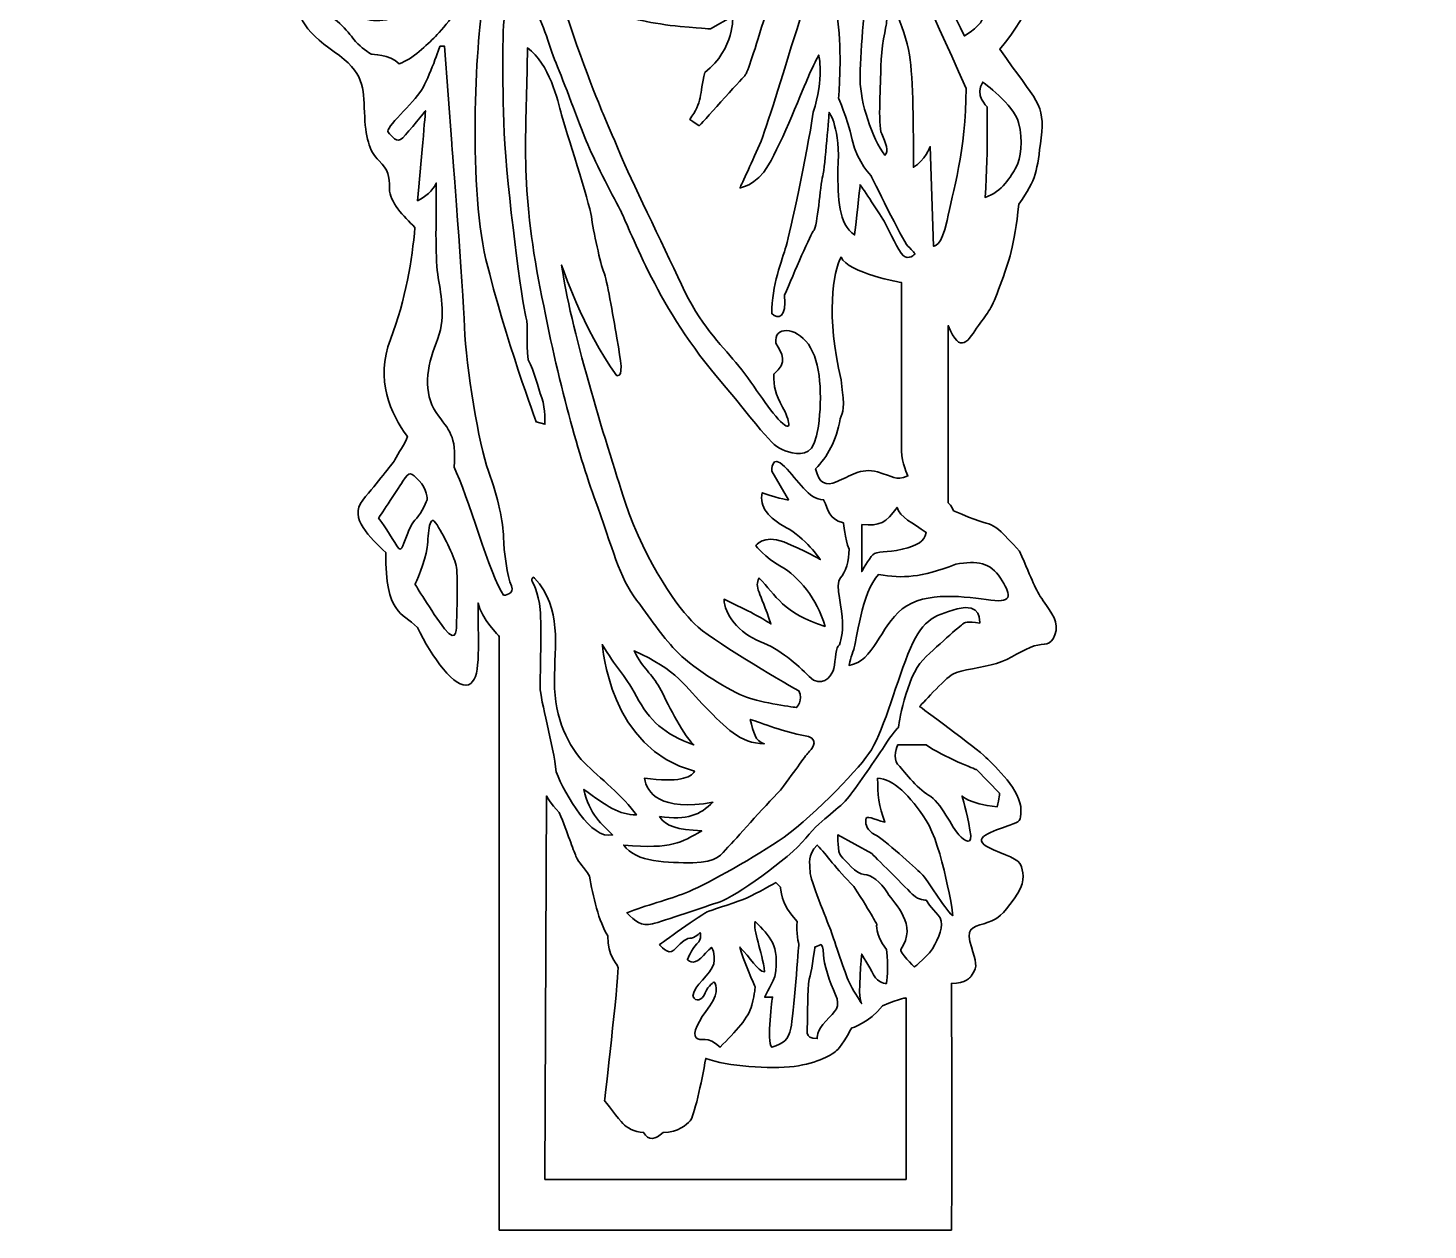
# Model space of a CAD drawing. Header units: millimetres. Extents: x 256 to 869, y -289 to -8.
# Drawn here: x 692.7 to 869, y -286.3 to -134.9 of the extents above; entities that cross this region are included whole.
import ezdxf

# ---------------------------------------------------------------- set-up
doc = ezdxf.new("R2010")
doc.units = ezdxf.units.MM
doc.header["$MEASUREMENT"] = 0
doc.layers.add('Capa 1', color=7, linetype='Continuous', lineweight=0)

# ---------------------------------------------------------------- blocks, each defined once
blk = doc.blocks.new('Block_1')
at = {"layer": 'Capa 1', "color": 22, "lineweight": 35, "true_color": 0xe52421}
for points, knots in [([(735.38, -114.56), (735.38, -114.56), (726.76, -126.72), (726.42, -129.79), (726.09, -132.86), (727.49, -135.34), (731.3, -137.94), (735.11, -140.55), (734.98, -142.42), (735.11, -145.56), (735.24, -148.7), (735.68, -150.4), (736.91, -151.64), (738.15, -152.88), (738.25, -153.51), (738.25, -155.18), (738.25, -156.85), (740.06, -158.66), (741.46, -160.06), (741.12, -164.07), (740.32, -169.08), (738.38, -174.16), (736.45, -179.24), (738.38, -183.51), (740.52, -186.39), (740.26, -187.25), (739.32, -188.59), (738.92, -189.33), (738.52, -190.06), (736.78, -192.07), (734.91, -194.4), (733.04, -196.74), (735.88, -199.12), (737.78, -201.02), (737.78, -208.9), (739.82, -208.47), (741.79, -210.44), (743.53, -214.18), (746.6, -218.33), (748.21, -217.66), (749.81, -216.99), (749.41, -213.38), (749.41, -207.37), (749.81, -209.31), (752.08, -211.58), (752.08, -211.58), (752.08, -211.58), (752.08, -286.35), (752.08, -286.35), (752.08, -286.35), (809.01, -286.35), (809.01, -286.35), (809.01, -286.35), (809.15, -277.33), (809.01, -255.28), (810.88, -255.28), (811.42, -254.47), (811.42, -254.47), (811.42, -254.47), (811.42, -254.47), (811.89, -253.74), (812.35, -253), (811.89, -251.94), (811.35, -250), (810.82, -248.06), (812.22, -248.13), (813.62, -247.59), (815.03, -247.06), (815.36, -246.72), (816.9, -244.65), (818.43, -242.58), (818.03, -241.65), (817.83, -240.58), (817.63, -239.51), (815.76, -239.24), (813.49, -238.04), (811.22, -236.83), (815.09, -235.83), (816.36, -235.36), (817.63, -234.9), (817.77, -234.83), (817.77, -233.49), (817.77, -230.95), (814.56, -228.01), (813.36, -226.81), (812.15, -225.61), (805, -220.4), (805, -220.4), (805, -220.4), (808.21, -216.86), (809.21, -216.32), (810.21, -215.79), (812.95, -215.52), (814.69, -214.98), (816.43, -214.45), (818.1, -213.18), (819.44, -212.78), (820.77, -212.38), (821.44, -212.91), (822.04, -211.38), (822.64, -209.84), (821.64, -208.64), (820.57, -207.1), (819.5, -205.56), (819.3, -204.69), (817.57, -200.82), (813.22, -196.08), (815.23, -198.48), (809.28, -195.74), (809.15, -195.21), (808.61, -194.74), (808.61, -194.74), (808.61, -194.74), (808.61, -193.54), (808.61, -172.42), (810.15, -176.3), (811.15, -174.23), (812.42, -172.42), (813.69, -170.62), (814.02, -170.48), (815.16, -167.34), (816.3, -164.2), (816.9, -162.6), (817.5, -157.12), (819.77, -153.91), (819.77, -153.04), (820.3, -148.77), (820.84, -144.49), (819.77, -144.29), (815.09, -137.61), (823.11, -128.12), (820.71, -119.77), (820.44, -118.3), (820.17, -116.83), (819.3, -114.56), (819.3, -114.56), (819.3, -114.56), (869.02, -114.56), (869.02, -114.56), (869.02, -114.56), (869.02, -56.22), (869.02, -56.22), (869.02, -56.22), (849.57, -56.22), (849.57, -56.22), (849.57, -56.22), (850.37, -54.22), (852.71, -51.26), (860.8, -50.37), (861.93, -47), (862.8, -45.47), (863.24, -45.03), (864.91, -44.76), (865.81, -44.46), (866.71, -44.16), (866.34, -43.33), (864.94, -41.46), (862.97, -39.48), (860.46, -41.46), (860.46, -41.46), (860.46, -41.46), (859.46, -41.46), (858.19, -41.59), (857.52, -41.32), (857.39, -41.46), (855.12, -41.26), (857.19, -39.79), (857.76, -38.62), (858.19, -36.99), (857.92, -36.13), (855.79, -36.65), (854.52, -36.99), (853.25, -37.33), (850.91, -38.05), (848.1, -39.05), (845.29, -40.05), (844.83, -41.46), (843.76, -43.13), (842.69, -44.8), (842.96, -45.26), (842.96, -45.26), (842.96, -45.26), (842.96, -45.26), (842.29, -47.2), (841.49, -47.6), (841.22, -48.27), (841.22, -48.27), (841.22, -48.27), (838.75, -48.54), (836.27, -49.14), (833.8, -49.74), (833.2, -51.88), (833.2, -52.61), (833.2, -53.35), (833, -55.82), (833, -55.82), (833, -55.82), (832.43, -56.39), (831.8, -57.02), (825.25, -56.82), (809.95, -56.89), (809.95, -56.89), (809.95, -56.89), (809.45, -11), (809.45, -11), (809.45, -11), (753.02, -11), (753.02, -11), (753.02, -11), (753.02, -16.12), (753.02, -16.12), (753.02, -16.12), (752.92, -38.45), (752.92, -38.45), (752.92, -38.45), (752.92, -57.36), (752.92, -57.36), (752.92, -57.36), (748.74, -57.63), (736.81, -57.36), (734.28, -56.02), (733.97, -56.41), (731.85, -56.41), (730.7, -54.45), (729.7, -54.25), (727.73, -53.68), (726.52, -51.65), (725.25, -50.68), (723.62, -50.28), (720.81, -46.13), (719.14, -44.4), (716.94, -42.49), (715.73, -39.52), (714.16, -37.25), (713.39, -36.48), (712.63, -35.71), (704.47, -30.53), (704.07, -33.1), (703.67, -35.68), (707.48, -37.75), (708.28, -38.55), (707.51, -38.35), (705.64, -38.48), (704.51, -38.38), (703.91, -37.25), (703.14, -37.01), (701.33, -35.97), (699.53, -34.93), (699.6, -36.48), (699.6, -36.48), (699.6, -36.48), (699.4, -36.68), (697.83, -36.21), (696.26, -35.74), (695.45, -36.04), (695.52, -36.41), (695.59, -36.78), (695.45, -36.91), (695.72, -37.91), (695.99, -38.92), (697.54, -39.84), (698.53, -40.82), (699.51, -41.81), (699.3, -42.46), (700.03, -44.4), (700.77, -46.33), (703.3, -47.3), (705.91, -47.5), (708.12, -48.71), (709.32, -48.34), (710.72, -49.01), (712.12, -49.67), (712.12, -52.45), (712.12, -52.45), (712.12, -52.45), (712.12, -56.22), (712.12, -56.22), (712.12, -56.22), (692.75, -56.22), (692.75, -56.22), (692.75, -56.22), (692.75, -114.56), (692.75, -114.56)], [0, 0, 0, 0, 1, 1, 1, 2, 2, 2, 3, 3, 3, 4, 4, 4, 5, 5, 5, 6, 6, 6, 7, 7, 7, 8, 8, 8, 9, 9, 9, 10, 10, 10, 11, 11, 11, 12, 12, 12, 13, 13, 13, 14, 14, 14, 15, 15, 15, 16, 16, 16, 17, 17, 17, 18, 18, 18, 19, 19, 19, 20, 20, 20, 21, 21, 21, 22, 22, 22, 23, 23, 23, 24, 24, 24, 25, 25, 25, 26, 26, 26, 27, 27, 27, 28, 28, 28, 29, 29, 29, 30, 30, 30, 31, 31, 31, 32, 32, 32, 33, 33, 33, 34, 34, 34, 35, 35, 35, 36, 36, 36, 37, 37, 37, 38, 38, 38, 39, 39, 39, 40, 40, 40, 41, 41, 41, 42, 42, 42, 43, 43, 43, 44, 44, 44, 45, 45, 45, 46, 46, 46, 47, 47, 47, 48, 48, 48, 49, 49, 49, 50, 50, 50, 51, 51, 51, 52, 52, 52, 53, 53, 53, 54, 54, 54, 55, 55, 55, 56, 56, 56, 57, 57, 57, 58, 58, 58, 59, 59, 59, 60, 60, 60, 61, 61, 61, 62, 62, 62, 63, 63, 63, 64, 64, 64, 65, 65, 65, 66, 66, 66, 67, 67, 67, 68, 68, 68, 69, 69, 69, 70, 70, 70, 71, 71, 71, 72, 72, 72, 73, 73, 73, 74, 74, 74, 75, 75, 75, 76, 76, 76, 77, 77, 77, 78, 78, 78, 79, 79, 79, 80, 80, 80, 81, 81, 81, 82, 82, 82, 83, 83, 83, 84, 84, 84, 85, 85, 85, 86, 86, 86, 87, 87, 87, 88, 88, 88, 89, 89, 89, 90, 90, 90, 91, 91, 91, 92, 92, 92, 93, 93, 93, 94, 94, 94, 94]), ([(818.97, -125.21), (818.57, -125.61), (818.27, -126.42), (818.27, -126.42), (813.96, -125.41), (812.75, -126.12), (809.65, -126.12), (812.25, -130.03), (813.05, -133.53), (813.05, -133.53), (813.05, -133.53), (812.8, -134.69), (810.65, -135.94), (809.45, -133.43), (807.24, -129.12), (803.63, -123.11), (803.63, -127.52), (805.64, -130.73), (810.85, -142.55), (810.85, -150.37), (809.15, -155.78), (808.46, -159.19), (807.78, -162.6), (806.74, -162.4), (806.74, -162.4), (806.74, -162.4), (806.34, -149.87), (806.34, -149.87), (806.34, -149.87), (805.64, -151.67), (804.23, -152.48), (804.23, -149.37), (804.23, -142.25), (803.83, -138.94), (803.43, -135.64), (801.03, -130.43), (801.03, -130.43), (801.03, -130.43), (800.83, -134.43), (800.83, -134.43), (800.83, -134.43), (800.13, -137.64), (800.13, -139.75), (800.13, -141.85), (799.72, -147.06), (800.23, -148.27), (800.73, -149.47), (801.18, -150.42), (800.63, -150.97), (799.02, -148.87), (797.52, -144.26), (797.52, -141.45), (797.52, -138.64), (798.02, -131.83), (798.52, -129.62), (799.02, -127.42), (798.52, -120.5), (798.82, -118), (799.12, -115.49), (800.33, -112.08), (800.83, -110.18), (801.33, -108.28), (801.73, -102.06), (801.73, -102.06), (801.73, -102.06), (802.03, -88.03), (802.03, -81.81), (802.03, -75.6), (804.44, -71.29), (806, -68.38), (807.56, -65.48), (810.35, -65.88), (810.35, -65.88), (810.35, -65.88), (810.35, -65.88), (809.45, -67.28), (808.54, -68.68), (807.64, -72.39), (806.54, -75), (805.44, -77.61), (804.94, -82.02), (804.54, -84.22), (804.13, -86.43), (803.63, -116.39), (803.63, -118.7), (803.63, -121), (807.54, -122.41), (807.54, -122.41), (807.54, -122.41), (814.36, -122.41), (814.36, -122.41), (814.36, -122.41), (816.56, -123.11), (818.27, -123.51), (819.97, -123.91), (819.37, -124.81), (818.97, -125.21)], [0, 0, 0, 0, 1, 1, 1, 2, 2, 2, 3, 3, 3, 4, 4, 4, 5, 5, 5, 6, 6, 6, 7, 7, 7, 8, 8, 8, 9, 9, 9, 10, 10, 10, 11, 11, 11, 12, 12, 12, 13, 13, 13, 14, 14, 14, 15, 15, 15, 16, 16, 16, 17, 17, 17, 18, 18, 18, 19, 19, 19, 20, 20, 20, 21, 21, 21, 22, 22, 22, 23, 23, 23, 24, 24, 24, 25, 25, 25, 26, 26, 26, 27, 27, 27, 28, 28, 28, 29, 29, 29, 30, 30, 30, 31, 31, 31, 32, 32, 32, 32]), ([(735.98, -138.24), (735.98, -138.24), (734.98, -137.64), (734.28, -136.94), (733.57, -136.24), (732.47, -134.33), (730.17, -133.03), (727.66, -131.03), (731.47, -131.73), (733.07, -132.83), (734.68, -133.93), (736.88, -134.43), (739.09, -133.53), (741.29, -132.63), (742.69, -133.13), (745.9, -129.52), (749.11, -125.92), (749.41, -123.11), (750.71, -119.05), (752.02, -114.99), (754.92, -110.18), (754.92, -110.18), (754.92, -110.18), (759.43, -107.97), (760.33, -107.57), (761.24, -107.17), (769.86, -103.06), (771.96, -102.06), (774.07, -101.06), (780.91, -96.38), (783.79, -94.64), (786.66, -92.91), (789.4, -88.93), (789.4, -88.93), (789.4, -88.93), (789.57, -87.73), (789.57, -86.43), (789.57, -85.12), (789.2, -82.92), (789.57, -81.71), (789.94, -80.51), (792.21, -74.7), (792.21, -74.7), (792.21, -74.7), (793.78, -75), (793.78, -75), (793.78, -75), (793.21, -81.91), (792.81, -84.92), (792.41, -87.93), (792.51, -101.86), (792.51, -105.23), (792.51, -108.6), (793.71, -118.5), (793.41, -121.2), (793.11, -123.91), (794.41, -130.83), (794.81, -134.84), (795.21, -138.84), (794.81, -143.76), (794.81, -143.76), (794.81, -143.76), (795.82, -146.06), (796.52, -149.02), (797.22, -151.97), (798.92, -153.58), (798.92, -153.58), (798.92, -153.58), (802.88, -161.75), (803.53, -162.4), (804.19, -163.05), (804.44, -163.4), (804.44, -163.4), (804.44, -163.4), (803.58, -164.25), (802.93, -163.6), (802.28, -162.95), (801.33, -160.69), (800.53, -159.29), (799.72, -157.89), (797.52, -154.68), (797.52, -154.68), (797.52, -154.68), (797.22, -157.49), (796.82, -161), (794.81, -159.69), (794.71, -156.38), (794.71, -152.78), (795.11, -147.56), (793.61, -145.56), (793.61, -145.56), (793.61, -145.56), (793.11, -152.38), (792.81, -153.58), (792.51, -154.78), (792.11, -159.99), (791.71, -160.39), (791.31, -160.79), (789.2, -165.81), (788, -168.61), (788.3, -171.42), (787.2, -171.72), (786.39, -170.92), (786.39, -167.31), (787.7, -164.2), (788.2, -162.4), (788.7, -160.6), (790.8, -151.07), (791.61, -145.56), (793.01, -141.25), (792.31, -138.34), (792.31, -138.34), (792.31, -138.34), (791.51, -139.85), (791, -141.05), (790.5, -142.25), (787.6, -149.47), (785.99, -152.18), (784.39, -154.88), (782.38, -155.08), (782.38, -155.08), (782.38, -155.08), (783.79, -152.07), (784.84, -149.67), (785.88, -147.26), (787.6, -141.15), (789.57, -135.04), (791.54, -128.92), (791.81, -125.92), (791.51, -120.9), (790.3, -122.51), (786.9, -129.12), (785.59, -133.33), (784.29, -137.54), (783.34, -140.6), (782.99, -140.95), (782.64, -141.3), (777.27, -147.26), (777.27, -147.26), (777.27, -147.26), (777.27, -147.26), (776.07, -146.46), (777.67, -144.26), (777.27, -143.35), (777.97, -140.55), (781.78, -137.54), (781.48, -133.43), (781.48, -133.43), (781.48, -133.43), (778.68, -135.04), (778.68, -135.04), (778.68, -135.04), (778.18, -135.04), (774.87, -134.74), (771.56, -134.43), (767.9, -133.68), (767.25, -133.03), (766.6, -132.38), (764.64, -128.52), (763.74, -127.12), (762.84, -125.71), (762.34, -124.51), (762.34, -124.51), (762.34, -124.51), (763.59, -124.06), (763.59, -124.06), (763.59, -124.06), (764.74, -125.21), (766.05, -127.02), (767.35, -128.82), (770.96, -130.02), (772.86, -130.02), (774.77, -130.02), (777.57, -130.73), (777.57, -130.73), (777.57, -130.73), (779.33, -130.48), (780.68, -129.12), (782.03, -127.77), (784.09, -125.71), (784.84, -123.91), (785.58, -122.11), (788.1, -116.99), (788.7, -115.29), (789.3, -113.59), (790.3, -109.38), (790.3, -108.07), (790.3, -106.77), (789.45, -105.12), (789, -105.57), (788.55, -106.02), (787.7, -108.58), (787.7, -108.58), (787.7, -108.58), (786.79, -108.88), (786.49, -107.57), (786.19, -106.27), (787.1, -102.66), (788.5, -100.86), (789.9, -99.05), (789.57, -97.25), (789.57, -97.45), (789.57, -97.65), (787.7, -98.75), (787.7, -98.75), (787.7, -98.75), (788, -97.55), (788, -96.65), (788, -95.75), (789.1, -92.71), (789.1, -92.71), (789.1, -92.71), (786.49, -95.65), (785.59, -96.55), (784.69, -97.45), (782.79, -98.55), (779.64, -100.36), (776.49, -102.16), (774.77, -104.57), (774.77, -104.57), (774.77, -104.57), (770.33, -106.75), (766.25, -107.97), (762.16, -109.2), (768.75, -108.33), (771.11, -108.33), (770.46, -110.38), (767.75, -111.68), (765.15, -111.48), (762.54, -111.28), (761.34, -110.28), (760.74, -110.88), (767.45, -116.39), (770.66, -114.49), (774.37, -113.79), (773.87, -115.99), (773.01, -116.84), (771.96, -117.9), (770.91, -118.95), (769.76, -119.5), (769.76, -119.5), (769.76, -119.5), (768.15, -118.3), (766.89, -117.8), (765.62, -117.3), (763.39, -115.64), (762.64, -114.89), (761.89, -114.14), (759.03, -112.48), (759.03, -112.48), (759.03, -112.48), (757.03, -113.19), (755.12, -115.09), (753.22, -116.99), (751.92, -121.4), (750.51, -125.11), (749.51, -126.92), (748.91, -127.62), (748.31, -129.72), (747.71, -131.83), (745.15, -134.89), (744.05, -135.99), (742.95, -137.09), (741.19, -138.84), (739.49, -139.45), (738.28, -138.24), (735.98, -138.24), (735.98, -138.24)], [0, 0, 0, 0, 1, 1, 1, 2, 2, 2, 3, 3, 3, 4, 4, 4, 5, 5, 5, 6, 6, 6, 7, 7, 7, 8, 8, 8, 9, 9, 9, 10, 10, 10, 11, 11, 11, 12, 12, 12, 13, 13, 13, 14, 14, 14, 15, 15, 15, 16, 16, 16, 17, 17, 17, 18, 18, 18, 19, 19, 19, 20, 20, 20, 21, 21, 21, 22, 22, 22, 23, 23, 23, 24, 24, 24, 25, 25, 25, 26, 26, 26, 27, 27, 27, 28, 28, 28, 29, 29, 29, 30, 30, 30, 31, 31, 31, 32, 32, 32, 33, 33, 33, 34, 34, 34, 35, 35, 35, 36, 36, 36, 37, 37, 37, 38, 38, 38, 39, 39, 39, 40, 40, 40, 41, 41, 41, 42, 42, 42, 43, 43, 43, 44, 44, 44, 45, 45, 45, 46, 46, 46, 47, 47, 47, 48, 48, 48, 49, 49, 49, 50, 50, 50, 51, 51, 51, 52, 52, 52, 53, 53, 53, 54, 54, 54, 55, 55, 55, 56, 56, 56, 57, 57, 57, 58, 58, 58, 59, 59, 59, 60, 60, 60, 61, 61, 61, 62, 62, 62, 63, 63, 63, 64, 64, 64, 65, 65, 65, 66, 66, 66, 67, 67, 67, 68, 68, 68, 69, 69, 69, 70, 70, 70, 71, 71, 71, 72, 72, 72, 73, 73, 73, 74, 74, 74, 75, 75, 75, 76, 76, 76, 77, 77, 77, 78, 78, 78, 79, 79, 79, 80, 80, 80, 81, 81, 81, 82, 82, 82, 83, 83, 83, 84, 84, 84, 85, 85, 85, 86, 86, 86, 87, 87, 87, 88, 88, 88, 89, 89, 89, 89]), ([(787.75, -182.69), (786.85, -181.04), (786.64, -180.14), (786.64, -178.54), (788.45, -177.03), (787.7, -176.03), (786.9, -174.63), (786.64, -172.47), (789.4, -172.52), (791, -174.78), (792.61, -177.03), (792.76, -181.39), (792.26, -185.1), (791.76, -188.81), (790.45, -188.66), (788.95, -188.46), (786.24, -187.66), (786.9, -187.71), (779.33, -178.69), (771.76, -169.66), (768.4, -159.89), (767.3, -157.84), (766.2, -155.78), (763.94, -151.42), (763.04, -149.17), (762.14, -146.91), (760.18, -141.65), (759.23, -139.35), (758.28, -137.04), (757.53, -133.78), (756.02, -131.58), (754.22, -123.06), (755.12, -119.35), (755.82, -118), (756.53, -116.64), (756.98, -118.15), (756.98, -118.3), (756.98, -118.3), (757.68, -121.71), (758.08, -123.26), (758.48, -124.81), (758.08, -123.86), (759.58, -129.82), (761.09, -135.79), (764.59, -144.41), (765.15, -145.76), (765.7, -147.11), (766.25, -148.22), (767.35, -150.92), (768.45, -153.63), (772.66, -162.15), (775.02, -167.26), (777.37, -172.37), (779.93, -174.73), (781.88, -177.08), (783.84, -179.44), (785.97, -182.97), (787.5, -184.5), (789.03, -186.03), (788.65, -184.35), (787.75, -182.69)], [0, 0, 0, 0, 1, 1, 1, 2, 2, 2, 3, 3, 3, 4, 4, 4, 5, 5, 5, 6, 6, 6, 7, 7, 7, 8, 8, 8, 9, 9, 9, 10, 10, 10, 11, 11, 11, 12, 12, 12, 13, 13, 13, 14, 14, 14, 15, 15, 15, 16, 16, 16, 17, 17, 17, 18, 18, 18, 19, 19, 19, 20, 20, 20, 20]), ([(752.72, -148.17), (753.02, -155.18), (755.02, -170.02), (755.42, -171.3), (755.82, -172.59), (755.42, -174.33), (755.72, -176.73), (756.53, -178.23), (756.93, -180.14), (757.43, -181.54), (757.93, -182.95), (757.83, -184.85), (757.83, -184.85), (757.83, -184.85), (756.73, -184.55), (756.73, -184.55), (756.73, -184.55), (752.82, -174.02), (750.41, -164.1), (748.01, -154.18), (749.31, -134.94), (750.11, -131.33), (750.91, -127.72), (751.82, -125.71), (751.82, -125.71), (754.82, -125.01), (753.42, -129.92), (752.92, -132.13), (752.42, -134.33), (752.42, -141.15), (752.72, -148.17)], [0, 0, 0, 0, 1, 1, 1, 2, 2, 2, 3, 3, 3, 4, 4, 4, 5, 5, 5, 6, 6, 6, 7, 7, 7, 8, 8, 8, 9, 9, 9, 10, 10, 10, 10]), ([(752.62, -206.4), (751.01, -204.09), (748.01, -193.57), (746.4, -190.26), (746.7, -186.15), (745.8, -185.75), (744.14, -183.35), (742.48, -180.94), (742.89, -177.63), (744.14, -174.63), (745.39, -171.62), (744.8, -168.71), (744.4, -166.41), (744, -164.1), (744.14, -160.09), (744.14, -154.48), (743.69, -155.48), (742.79, -156.18), (741.79, -156.69), (742.22, -152.26), (742.79, -145.36), (742.79, -145.36), (742.79, -145.36), (740.71, -147.99), (739.94, -148.77), (739.16, -149.54), (738.54, -148.52), (738.08, -148.07), (737.63, -147.61), (741.29, -144.36), (742.29, -142.75), (743.3, -141.15), (744.6, -137.24), (744.6, -137.24), (744.6, -137.24), (745.2, -137.24), (745.2, -137.24), (745.2, -137.24), (746.1, -149.47), (746.1, -149.47), (746.1, -149.47), (747.51, -167.61), (747.71, -172.62), (747.91, -177.63), (749.51, -187.46), (750.71, -190.76), (751.92, -194.07), (752.62, -197.28), (752.62, -199.08), (752.62, -200.89), (753.12, -204.09), (753.62, -205.2), (754.12, -206.3), (752.62, -206.4), (752.62, -206.4)], [0, 0, 0, 0, 1, 1, 1, 2, 2, 2, 3, 3, 3, 4, 4, 4, 5, 5, 5, 6, 6, 6, 7, 7, 7, 8, 8, 8, 9, 9, 9, 10, 10, 10, 11, 11, 11, 12, 12, 12, 13, 13, 13, 14, 14, 14, 15, 15, 15, 16, 16, 16, 17, 17, 17, 18, 18, 18, 18]), ([(756.83, -165.51), (754.62, -153.38), (755.62, -146.26), (755.62, -137.44), (758.43, -139.45), (759.43, -144.06), (759.93, -145.86), (760.43, -147.66), (763.44, -156.99), (763.68, -158.69), (763.91, -160.39), (764.84, -164.8), (765.25, -165.71), (765.65, -166.61), (766.35, -170.92), (766.89, -174.02), (767.42, -177.13), (767.75, -178.74), (766.89, -178.74), (762.61, -172.92), (759.93, -164.8), (759.93, -164.8), (760.94, -172.32), (765.35, -186.75), (767.95, -194.67), (770.56, -202.59), (774.77, -208.1), (776.67, -210.01), (778.58, -211.91), (787.3, -217.02), (789.8, -218.43), (790.4, -219.63), (789.5, -220.53), (789.5, -220.53), (789.5, -220.53), (785.09, -219.93), (783.19, -219.23), (781.28, -218.53), (776.67, -215.72), (774.67, -213.72), (772.66, -211.71), (771.56, -209.91), (769.36, -207), (767.15, -204.09), (766.45, -200.69), (764.04, -194.07), (761.64, -187.46), (759.03, -177.63), (756.83, -165.51)], [0, 0, 0, 0, 1, 1, 1, 2, 2, 2, 3, 3, 3, 4, 4, 4, 5, 5, 5, 6, 6, 6, 7, 7, 7, 8, 8, 8, 9, 9, 9, 10, 10, 10, 11, 11, 11, 12, 12, 12, 13, 13, 13, 14, 14, 14, 15, 15, 15, 16, 16, 16, 16]), ([(817.46, -146.86), (818.07, -149.17), (817.77, -151.37), (817.16, -152.48), (816.56, -153.58), (815.36, -155.58), (813.26, -156.28), (813.66, -149.67), (813.5, -144.86), (813.5, -144.86), (813.5, -144.86), (811.85, -143.35), (812.95, -141.75), (812.95, -141.75), (816.86, -144.56), (817.46, -146.86)], [0, 0, 0, 0, 1, 1, 1, 2, 2, 2, 3, 3, 3, 4, 4, 4, 5, 5, 5, 5]), ([(794.61, -192.07), (793.11, -192.67), (792.41, -192.37), (791.91, -190.46), (793.41, -188.96), (794.51, -186.95), (795.01, -184.15), (795.41, -183.15), (795.62, -183.15), (795.11, -179.24), (793.21, -171.32), (794.11, -165.61), (795.11, -163.8), (796.02, -165.81), (802.73, -167.01), (802.73, -167.01), (802.73, -167.01), (802.73, -186.85), (802.73, -188.26), (802.73, -189.66), (803.53, -191.36), (803.53, -191.36), (801.83, -191.97), (801.83, -191.46), (799.72, -190.86), (797.62, -190.26), (796.12, -191.46), (794.61, -192.07)], [0, 0, 0, 0, 1, 1, 1, 2, 2, 2, 3, 3, 3, 4, 4, 4, 5, 5, 5, 6, 6, 6, 7, 7, 7, 8, 8, 8, 9, 9, 9, 9]), ([(795.31, -209.71), (795.31, -211.01), (795.15, -212.43), (794.77, -212.81), (794.39, -213.19), (794.41, -215.22), (794.11, -215.92), (793.81, -216.62), (792.66, -218.18), (791.1, -216.62), (789.55, -215.07), (787.5, -213.21), (784.89, -212.21), (782.28, -211.21), (780.38, -208.7), (780.38, -206.9), (783.79, -208.5), (784.89, -209.1), (786.29, -210.01), (784.89, -205.8), (784.19, -205.46), (784.79, -204.22), (786.93, -206.36), (787.8, -208.7), (793.11, -210.31), (792.11, -206.8), (789.7, -203.99), (787.6, -202.79), (785.49, -201.59), (784.39, -200.16), (784.39, -200.16), (784.39, -200.16), (785.29, -198.68), (787.9, -199.68), (790.5, -200.69), (792.51, -201.89), (792.51, -201.89), (792.51, -201.89), (790.5, -199.08), (788.25, -197.88), (785.99, -196.68), (784.79, -195.27), (785.19, -193.47), (787.7, -194.37), (788.5, -194.37), (788.5, -194.37), (788.5, -194.37), (786.39, -190.76), (786.39, -190.76), (786.39, -190.76), (786.29, -188.46), (788, -190.16), (789.7, -191.87), (791, -194.37), (792.91, -194.37), (793.66, -195.82), (793.41, -196.68), (795.41, -197.28), (795.41, -197.28), (795.62, -199.28), (796.12, -200.59), (796.12, -201.99), (795.7, -203.54), (795.01, -204.22), (794.33, -204.91), (795.31, -208.4), (795.31, -209.71)], [0, 0, 0, 0, 1, 1, 1, 2, 2, 2, 3, 3, 3, 4, 4, 4, 5, 5, 5, 6, 6, 6, 7, 7, 7, 8, 8, 8, 9, 9, 9, 10, 10, 10, 11, 11, 11, 12, 12, 12, 13, 13, 13, 14, 14, 14, 15, 15, 15, 16, 16, 16, 17, 17, 17, 18, 18, 18, 19, 19, 19, 20, 20, 20, 21, 21, 21, 22, 22, 22, 22]), ([(739.19, -200.16), (738.59, -199.13), (737.18, -196.98), (736.88, -196.68), (736.88, -196.68), (739.09, -193.37), (739.94, -192.02), (740.79, -190.66), (740.99, -190.96), (741.99, -191.97), (743, -192.97), (743, -194.37), (743, -194.37), (743, -194.37), (742.34, -196.02), (741.69, -196.68), (741.04, -197.33), (740.89, -197.78), (740.39, -198.98), (739.89, -200.18), (739.79, -201.19), (739.19, -200.16)], [0, 0, 0, 0, 1, 1, 1, 2, 2, 2, 3, 3, 3, 4, 4, 4, 5, 5, 5, 6, 6, 6, 7, 7, 7, 7]), ([(797.72, -197.48), (800.03, -197.68), (800.73, -197.28), (802.18, -195.32), (802.53, -196.58), (804.13, -197.28), (805.84, -198.48), (805.54, -199.68), (804.84, -200.08), (802.83, -200.59), (800.83, -201.09), (799.62, -200.79), (799.12, -201.29), (798.62, -201.79), (797.72, -203.41), (797.72, -203.41), (797.72, -203.41), (797.72, -197.48), (797.72, -197.48)], [0, 0, 0, 0, 1, 1, 1, 2, 2, 2, 3, 3, 3, 4, 4, 4, 5, 5, 5, 6, 6, 6, 6]), ([(745.2, -210.61), (743.5, -208.4), (741.49, -205), (741.49, -205), (741.49, -205), (742.79, -202.19), (743, -200.38), (743.2, -198.58), (743.2, -195.77), (744.25, -197.53), (745.3, -199.28), (746.5, -201.59), (746.7, -202.89), (746.9, -204.19), (746.7, -210.11), (746.7, -210.11), (746.7, -210.11), (746.9, -212.81), (745.2, -210.61)], [0, 0, 0, 0, 1, 1, 1, 2, 2, 2, 3, 3, 3, 4, 4, 4, 5, 5, 5, 6, 6, 6, 6]), ([(809.55, -202.49), (812.25, -201.99), (813.95, -202.3), (815.18, -204.22), (816.41, -206.15), (816.96, -207.4), (813.96, -207), (810.95, -206.6), (805.74, -205.8), (802.83, -208.1), (799.92, -210.41), (799.32, -214.72), (796.12, -215.22), (796.12, -215.22), (796.42, -213.92), (796.72, -213.21), (797.02, -212.51), (797.72, -205.9), (799.82, -203.79), (803.03, -204.29), (805.04, -204.19), (809.55, -202.49)], [0, 0, 0, 0, 1, 1, 1, 2, 2, 2, 3, 3, 3, 4, 4, 4, 5, 5, 5, 6, 6, 6, 7, 7, 7, 7]), ([(757.23, -208.2), (757.03, -206), (756.19, -204.56), (756.19, -204.56), (756.19, -204.56), (756.21, -203.87), (756.53, -204.22), (760.03, -208.16), (759.03, -212.61), (759.03, -217.29), (759.03, -221.96), (760.85, -225.53), (762.77, -227.45), (764.69, -229.37), (767.75, -231.76), (769.36, -234.06), (767.15, -234.06), (765.65, -232.96), (762.74, -230.85), (763.34, -233.96), (765.15, -235.36), (766.35, -236.57), (763.64, -237.27), (760.43, -231.56), (759.23, -228.65), (758.93, -225.24), (757.23, -219.63), (757.23, -217.92), (757.23, -216.22), (757.43, -210.41), (757.23, -208.2)], [0, 0, 0, 0, 1, 1, 1, 2, 2, 2, 3, 3, 3, 4, 4, 4, 5, 5, 5, 6, 6, 6, 7, 7, 7, 8, 8, 8, 9, 9, 9, 10, 10, 10, 10]), ([(812.57, -209.91), (811.09, -209.61), (810.55, -209.91), (810.55, -209.91), (810.55, -209.91), (807.59, -212.36), (805.44, -214.52), (803.28, -216.67), (802.33, -223.04), (802.33, -223.04), (802.33, -223.04), (801.53, -223.84), (800.53, -225.44), (799.52, -227.05), (797.32, -230.15), (796.12, -231.76), (794.91, -233.36), (792.91, -234.26), (790.7, -236.97), (788.5, -239.67), (781.68, -244.39), (779.88, -244.99), (778.08, -245.59), (772.76, -247.44), (771.36, -247.79), (769.96, -248.14), (769.2, -247.44), (768.15, -246.39), (770.46, -245.49), (773.46, -244.69), (775.57, -243.88), (777.67, -243.08), (783.39, -239.87), (787.2, -237.37), (791, -234.86), (796.92, -228.75), (798.62, -226.34), (800.33, -223.94), (801.83, -218.13), (803.53, -213.82), (805.24, -209.51), (806.64, -209), (809.75, -208.1), (812.85, -207.2), (812.57, -209.91), (812.57, -209.91)], [0, 0, 0, 0, 1, 1, 1, 2, 2, 2, 3, 3, 3, 4, 4, 4, 5, 5, 5, 6, 6, 6, 7, 7, 7, 8, 8, 8, 9, 9, 9, 10, 10, 10, 11, 11, 11, 12, 12, 12, 13, 13, 13, 14, 14, 14, 15, 15, 15, 15]), ([(772.26, -234.26), (775.77, -234.76), (777.37, -234.06), (778.98, -232.46), (772.36, -233.66), (770.66, -231.26), (770.36, -229.45), (774.67, -229.95), (776.17, -229.45), (776.67, -228.55), (765.95, -225.84), (765.05, -212.61), (765.05, -212.61), (766.75, -215.52), (767.75, -216.12), (769.36, -219.13), (770.96, -222.13), (772.86, -223.94), (776.57, -225.24), (774.87, -223.54), (773.26, -219.83), (772.26, -218.03), (771.26, -216.22), (770.26, -215.72), (769.05, -213.41), (774.47, -215.72), (775.62, -218.08), (778.08, -220.53), (780.53, -222.99), (782.38, -225.09), (785.44, -225.09), (784.29, -224.74), (784.09, -223.74), (783.69, -222.03), (784.99, -222.44), (788.3, -223.74), (790.37, -224.04), (792.44, -224.34), (791.63, -225.56), (791.15, -226.04), (790.67, -226.52), (789.5, -228.25), (787.5, -230.95), (785.34, -233.11), (781.76, -237.24), (780.88, -238.12), (780, -239), (779.58, -240.08), (776.47, -240.08), (773.36, -240.08), (769.25, -240.08), (767.75, -237.87), (773.97, -238.37), (774.87, -237.57), (777.57, -236.07), (774.47, -235.87), (773.06, -235.57), (772.26, -234.26)], [0, 0, 0, 0, 1, 1, 1, 2, 2, 2, 3, 3, 3, 4, 4, 4, 5, 5, 5, 6, 6, 6, 7, 7, 7, 8, 8, 8, 9, 9, 9, 10, 10, 10, 11, 11, 11, 12, 12, 12, 13, 13, 13, 14, 14, 14, 15, 15, 15, 16, 16, 16, 17, 17, 17, 18, 18, 18, 19, 19, 19, 19]), ([(805.84, -225.24), (807.94, -226.74), (812.15, -228.35), (812.15, -228.35), (812.15, -228.35), (815.06, -231.31), (815.06, -231.31), (815.06, -231.31), (815.06, -231.96), (814.76, -233.06), (811.05, -232.63), (810.35, -231.66), (810.35, -231.66), (810.35, -231.66), (810.95, -233.76), (811.35, -235.97), (811.75, -238.17), (810.7, -237.32), (809.95, -236.57), (809.2, -235.82), (807.64, -232.36), (806.14, -231.56), (804.64, -230.76), (802.88, -228.3), (802.23, -227.65), (801.58, -227), (802.23, -225.24), (802.23, -225.24), (802.23, -225.24), (803.33, -225.24), (805.84, -225.24)], [0, 0, 0, 0, 1, 1, 1, 2, 2, 2, 3, 3, 3, 4, 4, 4, 5, 5, 5, 6, 6, 6, 7, 7, 7, 8, 8, 8, 9, 9, 9, 10, 10, 10, 10]), ([(809.15, -246.79), (807.99, -245.64), (806.09, -242.33), (805.24, -241.48), (804.39, -240.63), (800.53, -237.17), (799.42, -236.57), (798.32, -235.97), (798.22, -235.36), (798.22, -234.66), (798.22, -233.96), (799.22, -234.66), (800.63, -234.96), (799.82, -232.96), (799.72, -231.46), (799.72, -229.45), (801.65, -229.45), (803.83, -231.66), (805.84, -234.76), (807.84, -237.87), (809.36, -247), (809.15, -246.79)], [0, 0, 0, 0, 1, 1, 1, 2, 2, 2, 3, 3, 3, 4, 4, 4, 5, 5, 5, 6, 6, 6, 7, 7, 7, 7]), ([(803.33, -279.97), (803.33, -279.97), (757.83, -279.97), (757.83, -279.97), (757.83, -279.97), (758.03, -231.66), (758.03, -231.66), (758.03, -231.66), (758.48, -232.61), (759.63, -233.76), (760.74, -236.47), (761.34, -238.37), (761.74, -239.27), (762.14, -240.18), (762.74, -240.58), (763.44, -241.78), (763.84, -244.18), (764.64, -247.59), (765.75, -249.3), (765.75, -252), (766.75, -252.4), (767.05, -253.31), (767.05, -255.21), (765.35, -270.04), (765.35, -270.04), (765.35, -270.04), (767.2, -272.5), (767.65, -272.95), (768.1, -273.4), (769.05, -274.05), (770.26, -274.05), (770.86, -275.16), (771.77, -274.98), (772.7, -274.05), (774.67, -274.05), (775.67, -273.05), (776.12, -272.6), (776.57, -272.15), (777.57, -267.74), (778.08, -264.73), (780.78, -265.73), (786.19, -266.13), (789.2, -265.73), (792.21, -265.33), (794.08, -264.24), (794.69, -263.63), (795.3, -263.02), (796.42, -260.92), (796.42, -260.92), (796.42, -260.92), (798.72, -260.22), (800.33, -258.12), (802.73, -257.11), (803.33, -257.11), (803.33, -257.11), (803.33, -257.11), (803.33, -279.97), (803.33, -279.97)], [0, 0, 0, 0, 1, 1, 1, 2, 2, 2, 3, 3, 3, 4, 4, 4, 5, 5, 5, 6, 6, 6, 7, 7, 7, 8, 8, 8, 9, 9, 9, 10, 10, 10, 11, 11, 11, 12, 12, 12, 13, 13, 13, 14, 14, 14, 15, 15, 15, 16, 16, 16, 17, 17, 17, 18, 18, 18, 19, 19, 19, 19]), ([(800.83, -251), (801.13, -253.11), (800.83, -255.31), (800.83, -255.31), (800.83, -255.31), (799.82, -255.31), (799.22, -254.21), (798.62, -253.11), (797.72, -251.6), (797.72, -251.6), (797.72, -251.6), (797.16, -256.79), (797.66, -257.72), (797.7, -257.78), (797.72, -257.82), (797.72, -257.82), (797.7, -257.79), (797.68, -257.76), (797.66, -257.72), (797.42, -257.37), (796.55, -256.06), (796.12, -255.11), (795.62, -254.01), (794.31, -250), (793.81, -248.59), (793.31, -247.19), (791.21, -242.28), (791.21, -241.18), (791.21, -240.08), (790.8, -239.17), (792.11, -237.87), (793.36, -239.12), (794.41, -240.78), (796.72, -243.08), (799.12, -246.79), (799.62, -247.84), (799.62, -247.84), (799.62, -247.84), (799.32, -249), (800.83, -251)], [0, 0, 0, 0, 1, 1, 1, 2, 2, 2, 3, 3, 3, 4, 4, 4, 5, 5, 5, 6, 6, 6, 7, 7, 7, 8, 8, 8, 9, 9, 9, 10, 10, 10, 11, 11, 11, 12, 12, 12, 13, 13, 13, 13]), ([(806.94, -250.4), (806.24, -251.8), (804.33, -253.21), (804.33, -253.21), (804.33, -253.21), (802.43, -251.29), (802.63, -251), (804.84, -247.89), (801.83, -245.29), (800.96, -243.88), (800.09, -242.48), (798.92, -241.58), (798.02, -241.58), (797.12, -241.58), (795.56, -239.72), (795.11, -239.27), (794.66, -238.82), (794.69, -236.57), (794.69, -236.57), (794.69, -236.57), (798.97, -238.92), (798.97, -238.92), (798.97, -238.92), (803.63, -243.58), (804.23, -244.18), (804.84, -244.79), (805.84, -244.79), (805.84, -244.79), (805.84, -244.79), (806.49, -245.84), (807.34, -246.69), (808.19, -247.54), (807.64, -249), (806.94, -250.4)], [0, 0, 0, 0, 1, 1, 1, 2, 2, 2, 3, 3, 3, 4, 4, 4, 5, 5, 5, 6, 6, 6, 7, 7, 7, 8, 8, 8, 9, 9, 9, 10, 10, 10, 11, 11, 11, 11]), ([(789.8, -250.4), (789.8, -250.4), (789.1, -259.42), (788.8, -260.92), (788.5, -262.43), (787.9, -262.83), (786.39, -263.33), (785.69, -262.63), (786.49, -257.01), (786.49, -257.01), (786.49, -257.01), (785.49, -257.01), (785.49, -257.01), (785.49, -257.01), (786.14, -255.81), (786.79, -254.41), (787.45, -250.4), (786.14, -249.35), (784.29, -247.49), (783.99, -248.59), (785.19, -251.2), (785.49, -253.81), (784.59, -253.81), (783.69, -252), (782.38, -250.7), (782.69, -252.1), (784.29, -255.71), (784.29, -255.71), (784.29, -255.71), (784.29, -256.41), (783.89, -258.02), (783.49, -259.62), (781.88, -261.32), (779.88, -263.33), (778.33, -261.77), (777.42, -262.68), (776.87, -262.13), (776.32, -261.57), (777.17, -260.02), (778.58, -258.12), (779.98, -256.21), (779.16, -255.11), (779.16, -255.11), (779.16, -255.11), (778.38, -255.51), (778.02, -256.46), (777.67, -257.41), (776.77, -257.72), (776.47, -256.91), (776.47, -255.61), (778.8, -254.11), (779.08, -252.8), (779.36, -251.5), (778.8, -250.74), (778.8, -250.74), (778.8, -250.74), (778.41, -251.13), (777.44, -252.1), (776.47, -253.07), (775.77, -252.3), (775.77, -252.3), (775.77, -252.3), (776.27, -251), (776.97, -250.3), (777.67, -249.6), (777.37, -248.9), (777.37, -248.9), (777.37, -248.9), (776.67, -249.6), (776.07, -249.6), (775.47, -249.6), (774.77, -250.4), (774.07, -251.1), (773.36, -251.8), (772.26, -250.4), (772.26, -250.4), (772.26, -250.4), (777.57, -246.49), (778.48, -246.19), (779.38, -245.89), (782.08, -244.99), (783.29, -244.49), (784.49, -243.98), (786.9, -242.58), (786.9, -242.58), (786.9, -242.58), (787.5, -243.18), (787.5, -243.18), (787.5, -243.18), (787.5, -245.39), (789.6, -247.49), (789.4, -248.8), (789.8, -250.4), (789.8, -250.4)], [0, 0, 0, 0, 1, 1, 1, 2, 2, 2, 3, 3, 3, 4, 4, 4, 5, 5, 5, 6, 6, 6, 7, 7, 7, 8, 8, 8, 9, 9, 9, 10, 10, 10, 11, 11, 11, 12, 12, 12, 13, 13, 13, 14, 14, 14, 15, 15, 15, 16, 16, 16, 17, 17, 17, 18, 18, 18, 19, 19, 19, 20, 20, 20, 21, 21, 21, 22, 22, 22, 23, 23, 23, 24, 24, 24, 25, 25, 25, 26, 26, 26, 27, 27, 27, 28, 28, 28, 29, 29, 29, 30, 30, 30, 31, 31, 31, 31]), ([(791.21, -254.31), (791.51, -253.41), (791.81, -250.7), (791.81, -250.7), (791.81, -250.7), (792.61, -250.4), (792.61, -250.4), (792.61, -250.4), (792.91, -250.7), (792.91, -251.7), (792.91, -252.7), (793.71, -255.21), (794.41, -256.71), (795.11, -258.22), (794.41, -258.82), (793.21, -260.02), (792.01, -261.22), (792.11, -262.23), (792.11, -262.23), (790.4, -262.23), (790.9, -261.22), (790.9, -259.82), (790.9, -258.42), (790.9, -255.21), (791.21, -254.31)], [0, 0, 0, 0, 1, 1, 1, 2, 2, 2, 3, 3, 3, 4, 4, 4, 5, 5, 5, 6, 6, 6, 7, 7, 7, 8, 8, 8, 8])]:
    blk.add_open_spline(points, degree=3, knots=knots, dxfattribs=at)

msp = doc.modelspace()

# ---------------------------------------------------------------- block references
at = {"layer": 'Capa 1'}
msp.add_blockref('Block_1', (0, 0), dxfattribs=at)

doc.saveas('drawing.dxf')
